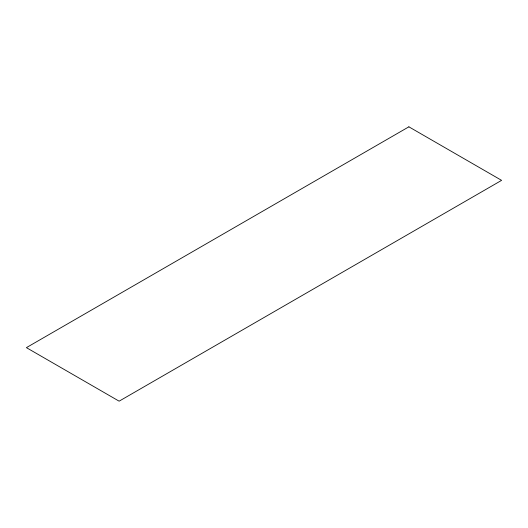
<?xml version="1.0" encoding="UTF-8"?>
<svg xmlns="http://www.w3.org/2000/svg" width="528" height="528" viewBox="0 0 528 528"><rect width="100%" height="100%" fill="white"/><g stroke="black" fill="none" stroke-linecap="round" stroke-linejoin="round"><path stroke-width="0.79" d="M408.877 126.826L26.4 347.642L119.123 401.174L501.6 180.358L408.877 126.826"/></g></svg>
